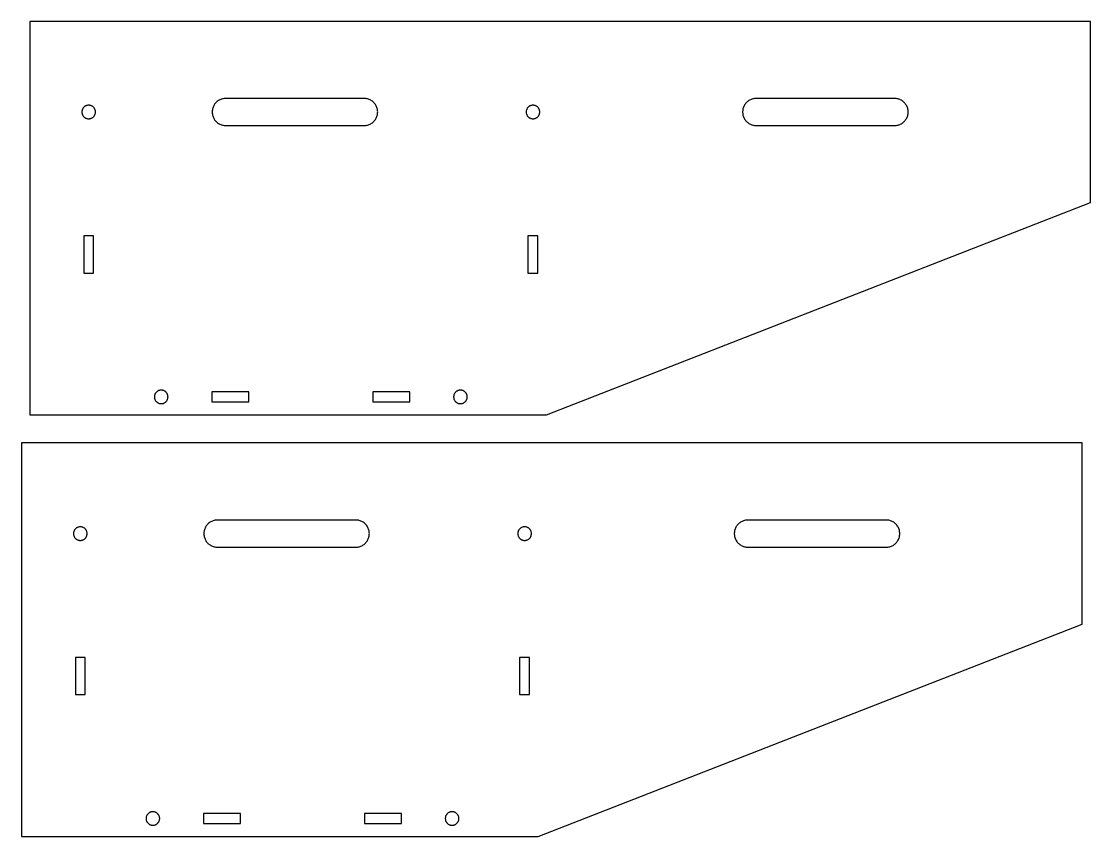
# Model space of a CAD drawing. Extents: x -403 to 403, y -278 to 278.
# Drawn here: x -41.9 to 194, y 98.5 to 278.4 of the extents above; entities that cross this region are included whole.
import ezdxf

# ---------------------------------------------------------------- set-up
doc = ezdxf.new("R2010")
doc.units = 0
doc.layers.get('0').update_dxf_attribs({"linetype": 'CONTINUOUS'})

msp = doc.modelspace()

# ---------------------------------------------------------------- linework, layer by layer
for p, q in [((-40.04, 278.41), (-40.04, 191.54)), ((193.96, 278.41), (-40.04, 278.41)), ((193.96, 238.41), (193.96, 278.41)), ((-28.1, 259.47), (-28.17, 259.4)), ((-28.03, 259.54), (-28.1, 259.47)), ((-27.96, 259.6), (-28.03, 259.54)), ((-27.88, 259.66), (-27.96, 259.6)), ((-27.79, 259.71), (-27.88, 259.66)), ((-27.71, 259.76), (-27.79, 259.71)), ((-27.62, 259.8), (-27.71, 259.76)), ((-27.52, 259.83), (-27.62, 259.8)), ((-27.43, 259.86), (-27.52, 259.83)), ((-27.34, 259.88), (-27.43, 259.86)), ((-27.24, 259.9), (-27.34, 259.88)), ((-27.14, 259.91), (-27.24, 259.9)), ((-27.04, 259.91), (-27.14, 259.91)), ((-26.94, 259.91), (-27.04, 259.91)), ((-26.85, 259.9), (-26.94, 259.91)), ((-26.75, 259.88), (-26.85, 259.9)), ((-26.65, 259.86), (-26.75, 259.88)), ((-26.56, 259.83), (-26.65, 259.86)), ((-26.47, 259.8), (-26.56, 259.83)), ((-26.38, 259.76), (-26.47, 259.8)), ((-26.29, 259.71), (-26.38, 259.76)), ((-26.21, 259.66), (-26.29, 259.71)), ((-26.13, 259.6), (-26.21, 259.66)), ((-26.05, 259.54), (-26.13, 259.6)), ((-25.98, 259.47), (-26.05, 259.54)), ((-25.91, 259.4), (-25.98, 259.47)), ((0.39, 259.45), (0.33, 259.26)), ((0.46, 259.62), (0.39, 259.45)), ((0.55, 259.8), (0.46, 259.62)), ((0.64, 259.97), (0.55, 259.8)), ((0.75, 260.13), (0.64, 259.97)), ((0.86, 260.28), (0.75, 260.13)), ((0.99, 260.43), (0.86, 260.28)), ((1.12, 260.57), (0.99, 260.43)), ((1.26, 260.69), (1.12, 260.57)), ((1.41, 260.81), (1.26, 260.69)), ((1.57, 260.92), (1.41, 260.81)), ((1.74, 261.02), (1.57, 260.92)), ((1.91, 261.11), (1.74, 261.02)), ((2.08, 261.19), (1.91, 261.11)), ((2.26, 261.26), (2.08, 261.19)), ((2.45, 261.31), (2.26, 261.26)), ((2.63, 261.35), (2.45, 261.31)), ((2.82, 261.39), (2.63, 261.35)), ((3.02, 261.4), (2.82, 261.39)), ((3.21, 261.41), (3.02, 261.4)), ((33.71, 261.41), (3.21, 261.41)), ((33.9, 261.4), (33.71, 261.41)), ((34.1, 261.38), (33.9, 261.4)), ((34.29, 261.35), (34.1, 261.38)), ((34.48, 261.31), (34.29, 261.35)), ((34.67, 261.25), (34.48, 261.31)), ((34.86, 261.18), (34.67, 261.25)), ((35.03, 261.1), (34.86, 261.18)), ((35.21, 261.01), (35.03, 261.1)), ((35.37, 260.9), (35.21, 261.01)), ((35.53, 260.79), (35.37, 260.9)), ((35.69, 260.67), (35.53, 260.79)), ((35.83, 260.53), (35.69, 260.67)), ((35.96, 260.39), (35.83, 260.53)), ((36.09, 260.24), (35.96, 260.39)), ((36.2, 260.08), (36.09, 260.24)), ((36.31, 259.91), (36.2, 260.08)), ((36.4, 259.74), (36.31, 259.91)), ((36.48, 259.56), (36.4, 259.74)), ((36.55, 259.37), (36.48, 259.56)), ((69.9, 259.47), (69.83, 259.4)), ((69.97, 259.54), (69.9, 259.47)), ((70.04, 259.6), (69.97, 259.54)), ((70.12, 259.66), (70.04, 259.6)), ((70.21, 259.71), (70.12, 259.66)), ((70.29, 259.76), (70.21, 259.71)), ((70.38, 259.8), (70.29, 259.76)), ((70.48, 259.83), (70.38, 259.8)), ((70.57, 259.86), (70.48, 259.83)), ((70.66, 259.88), (70.57, 259.86)), ((70.76, 259.9), (70.66, 259.88)), ((70.86, 259.91), (70.76, 259.9)), ((70.96, 259.91), (70.86, 259.91)), ((71.06, 259.91), (70.96, 259.91)), ((71.15, 259.9), (71.06, 259.91)), ((71.25, 259.88), (71.15, 259.9)), ((71.35, 259.86), (71.25, 259.88)), ((71.44, 259.83), (71.35, 259.86)), ((71.53, 259.8), (71.44, 259.83)), ((71.62, 259.76), (71.53, 259.8)), ((71.71, 259.71), (71.62, 259.76)), ((71.79, 259.66), (71.71, 259.71)), ((71.87, 259.6), (71.79, 259.66)), ((71.95, 259.54), (71.87, 259.6)), ((72.02, 259.47), (71.95, 259.54)), ((72.09, 259.4), (72.02, 259.47)), ((117.39, 259.45), (117.33, 259.26)), ((117.46, 259.62), (117.39, 259.45)), ((117.55, 259.8), (117.46, 259.62)), ((117.64, 259.97), (117.55, 259.8)), ((117.75, 260.13), (117.64, 259.97)), ((117.86, 260.28), (117.75, 260.13)), ((117.99, 260.43), (117.86, 260.28)), ((118.12, 260.57), (117.99, 260.43)), ((118.26, 260.69), (118.12, 260.57)), ((118.41, 260.81), (118.26, 260.69)), ((118.57, 260.92), (118.41, 260.81)), ((118.74, 261.02), (118.57, 260.92)), ((118.91, 261.11), (118.74, 261.02)), ((119.08, 261.19), (118.91, 261.11)), ((119.26, 261.26), (119.08, 261.19)), ((119.45, 261.31), (119.26, 261.26)), ((119.63, 261.35), (119.45, 261.31)), ((119.82, 261.39), (119.63, 261.35)), ((120.02, 261.4), (119.82, 261.39)), ((120.21, 261.41), (120.02, 261.4)), ((150.71, 261.41), (120.21, 261.41)), ((150.9, 261.4), (150.71, 261.41)), ((151.1, 261.38), (150.9, 261.4)), ((151.29, 261.35), (151.1, 261.38)), ((151.48, 261.31), (151.29, 261.35)), ((151.67, 261.25), (151.48, 261.31)), ((151.86, 261.18), (151.67, 261.25)), ((152.03, 261.1), (151.86, 261.18)), ((152.21, 261.01), (152.03, 261.1)), ((152.37, 260.9), (152.21, 261.01)), ((152.53, 260.79), (152.37, 260.9)), ((152.69, 260.67), (152.53, 260.79)), ((152.83, 260.53), (152.69, 260.67)), ((152.96, 260.39), (152.83, 260.53)), ((153.09, 260.24), (152.96, 260.39)), ((153.2, 260.08), (153.09, 260.24)), ((153.31, 259.91), (153.2, 260.08)), ((153.4, 259.74), (153.31, 259.91)), ((153.48, 259.56), (153.4, 259.74)), ((153.55, 259.37), (153.48, 259.56)), ((-28.53, 258.61), (-28.54, 258.51)), ((-28.54, 258.51), (-28.54, 258.41)), ((-28.54, 258.41), (-28.54, 258.31)), ((-28.54, 258.31), (-28.53, 258.21)), ((-28.51, 258.7), (-28.53, 258.61)), ((-28.53, 258.21), (-28.51, 258.12)), ((-28.49, 258.8), (-28.51, 258.7)), ((-28.51, 258.12), (-28.49, 258.02)), ((-28.46, 258.89), (-28.49, 258.8)), ((-28.49, 258.02), (-28.46, 257.93)), ((-28.43, 258.98), (-28.46, 258.89)), ((-28.46, 257.93), (-28.43, 257.84)), ((-28.39, 259.07), (-28.43, 258.98)), ((-28.43, 257.84), (-28.39, 257.75)), ((-28.34, 259.16), (-28.39, 259.07)), ((-28.39, 257.75), (-28.34, 257.66)), ((-28.29, 259.24), (-28.34, 259.16)), ((-28.34, 257.66), (-28.29, 257.58)), ((-28.23, 259.32), (-28.29, 259.24)), ((-28.29, 257.58), (-28.23, 257.5)), ((-28.17, 259.4), (-28.23, 259.32)), ((-28.23, 257.5), (-28.17, 257.42)), ((-28.17, 257.42), (-28.1, 257.35)), ((-28.1, 257.35), (-28.03, 257.28)), ((-28.03, 257.28), (-27.96, 257.22)), ((-27.96, 257.22), (-27.88, 257.16)), ((-27.88, 257.16), (-27.79, 257.11)), ((-27.79, 257.11), (-27.71, 257.06)), ((-27.71, 257.06), (-27.62, 257.02)), ((-26.47, 257.02), (-26.38, 257.06)), ((-26.38, 257.06), (-26.29, 257.11)), ((-26.29, 257.11), (-26.21, 257.16)), ((-26.21, 257.16), (-26.13, 257.22)), ((-26.13, 257.22), (-26.05, 257.28)), ((-26.05, 257.28), (-25.98, 257.35)), ((-25.98, 257.35), (-25.91, 257.42)), ((-25.85, 259.32), (-25.91, 259.4)), ((-25.91, 257.42), (-25.85, 257.5)), ((-25.8, 259.24), (-25.85, 259.32)), ((-25.85, 257.5), (-25.8, 257.58)), ((-25.74, 259.16), (-25.8, 259.24)), ((-25.8, 257.58), (-25.74, 257.66)), ((-25.7, 259.07), (-25.74, 259.16)), ((-25.74, 257.66), (-25.7, 257.75)), ((-25.66, 258.98), (-25.7, 259.07)), ((-25.7, 257.75), (-25.66, 257.84)), ((-25.62, 258.89), (-25.66, 258.98)), ((-25.66, 257.84), (-25.62, 257.93)), ((-25.59, 258.8), (-25.62, 258.89)), ((-25.62, 257.93), (-25.59, 258.02)), ((-25.57, 258.7), (-25.59, 258.8)), ((-25.59, 258.02), (-25.57, 258.12)), ((-25.56, 258.61), (-25.57, 258.7)), ((-25.57, 258.12), (-25.56, 258.21)), ((-25.55, 258.51), (-25.56, 258.61)), ((-25.56, 258.21), (-25.55, 258.31)), ((-25.54, 258.41), (-25.55, 258.51)), ((-25.55, 258.31), (-25.54, 258.41)), ((0.22, 258.7), (0.21, 258.51)), ((0.21, 258.51), (0.21, 258.31)), ((0.21, 258.31), (0.22, 258.12)), ((0.25, 258.89), (0.22, 258.7)), ((0.22, 258.12), (0.25, 257.93)), ((0.28, 259.08), (0.25, 258.89)), ((0.25, 257.93), (0.28, 257.74)), ((0.33, 259.26), (0.28, 259.08)), ((0.28, 257.74), (0.33, 257.56)), ((0.33, 257.56), (0.39, 257.37)), ((0.39, 257.37), (0.46, 257.2)), ((0.46, 257.2), (0.55, 257.02)), ((36.31, 256.91), (36.4, 257.08)), ((36.4, 257.08), (36.48, 257.26)), ((36.48, 257.26), (36.55, 257.45)), ((36.61, 259.19), (36.55, 259.37)), ((36.55, 257.45), (36.61, 257.63)), ((36.65, 259), (36.61, 259.19)), ((36.61, 257.63), (36.65, 257.82)), ((36.68, 258.8), (36.65, 259)), ((36.65, 257.82), (36.68, 258.02)), ((36.7, 258.61), (36.68, 258.8)), ((36.68, 258.02), (36.7, 258.21)), ((36.71, 258.41), (36.7, 258.61)), ((36.7, 258.21), (36.71, 258.41)), ((69.47, 258.61), (69.46, 258.51)), ((69.46, 258.51), (69.46, 258.41)), ((69.46, 258.41), (69.46, 258.31)), ((69.46, 258.31), (69.47, 258.21)), ((69.49, 258.7), (69.47, 258.61)), ((69.47, 258.21), (69.49, 258.12)), ((69.51, 258.8), (69.49, 258.7)), ((69.49, 258.12), (69.51, 258.02)), ((69.54, 258.89), (69.51, 258.8)), ((69.51, 258.02), (69.54, 257.93)), ((69.57, 258.98), (69.54, 258.89)), ((69.54, 257.93), (69.57, 257.84)), ((69.61, 259.07), (69.57, 258.98)), ((69.57, 257.84), (69.61, 257.75)), ((69.66, 259.16), (69.61, 259.07)), ((69.61, 257.75), (69.66, 257.66)), ((69.71, 259.24), (69.66, 259.16)), ((69.66, 257.66), (69.71, 257.58)), ((69.77, 259.32), (69.71, 259.24)), ((69.71, 257.58), (69.77, 257.5)), ((69.83, 259.4), (69.77, 259.32)), ((69.77, 257.5), (69.83, 257.42)), ((69.83, 257.42), (69.9, 257.35)), ((69.9, 257.35), (69.97, 257.28)), ((69.97, 257.28), (70.04, 257.22)), ((70.04, 257.22), (70.12, 257.16)), ((70.12, 257.16), (70.21, 257.11)), ((70.21, 257.11), (70.29, 257.06)), ((70.29, 257.06), (70.38, 257.02)), ((71.53, 257.02), (71.62, 257.06)), ((71.62, 257.06), (71.71, 257.11)), ((71.71, 257.11), (71.79, 257.16)), ((71.79, 257.16), (71.87, 257.22)), ((71.87, 257.22), (71.95, 257.28)), ((71.95, 257.28), (72.02, 257.35)), ((72.02, 257.35), (72.09, 257.42)), ((72.15, 259.32), (72.09, 259.4)), ((72.09, 257.42), (72.15, 257.5)), ((72.2, 259.24), (72.15, 259.32)), ((72.15, 257.5), (72.2, 257.58)), ((72.26, 259.16), (72.2, 259.24)), ((72.2, 257.58), (72.26, 257.66)), ((72.3, 259.07), (72.26, 259.16)), ((72.26, 257.66), (72.3, 257.75)), ((72.34, 258.98), (72.3, 259.07)), ((72.3, 257.75), (72.34, 257.84)), ((72.38, 258.89), (72.34, 258.98)), ((72.34, 257.84), (72.38, 257.93)), ((72.41, 258.8), (72.38, 258.89)), ((72.38, 257.93), (72.41, 258.02)), ((72.43, 258.7), (72.41, 258.8)), ((72.41, 258.02), (72.43, 258.12)), ((72.44, 258.61), (72.43, 258.7)), ((72.43, 258.12), (72.44, 258.21)), ((72.45, 258.51), (72.44, 258.61)), ((72.44, 258.21), (72.45, 258.31)), ((72.46, 258.41), (72.45, 258.51)), ((72.45, 258.31), (72.46, 258.41)), ((117.22, 258.7), (117.21, 258.51)), ((117.21, 258.51), (117.21, 258.31)), ((117.21, 258.31), (117.22, 258.12)), ((117.25, 258.89), (117.22, 258.7)), ((117.22, 258.12), (117.25, 257.93)), ((117.28, 259.08), (117.25, 258.89)), ((117.25, 257.93), (117.28, 257.74)), ((117.33, 259.26), (117.28, 259.08)), ((117.28, 257.74), (117.33, 257.56)), ((117.33, 257.56), (117.39, 257.37)), ((117.39, 257.37), (117.46, 257.2)), ((117.46, 257.2), (117.55, 257.02)), ((153.31, 256.91), (153.4, 257.08)), ((153.4, 257.08), (153.48, 257.26)), ((153.48, 257.26), (153.55, 257.45)), ((153.61, 259.19), (153.55, 259.37)), ((153.55, 257.45), (153.61, 257.63)), ((153.65, 259), (153.61, 259.19)), ((153.61, 257.63), (153.65, 257.82)), ((153.68, 258.8), (153.65, 259)), ((153.65, 257.82), (153.68, 258.02)), ((153.7, 258.61), (153.68, 258.8)), ((153.68, 258.02), (153.7, 258.21)), ((153.71, 258.41), (153.7, 258.61)), ((153.7, 258.21), (153.71, 258.41)), ((-27.62, 257.02), (-27.52, 256.99)), ((-27.52, 256.99), (-27.43, 256.96)), ((-27.43, 256.96), (-27.34, 256.94)), ((-27.34, 256.94), (-27.24, 256.92)), ((-27.24, 256.92), (-27.14, 256.91)), ((-27.14, 256.91), (-27.04, 256.91)), ((-27.04, 256.91), (-26.94, 256.91)), ((-26.94, 256.91), (-26.85, 256.92)), ((-26.85, 256.92), (-26.75, 256.94)), ((-26.75, 256.94), (-26.65, 256.96)), ((-26.65, 256.96), (-26.56, 256.99)), ((-26.56, 256.99), (-26.47, 257.02)), ((0.55, 257.02), (0.64, 256.85)), ((0.64, 256.85), (0.75, 256.69)), ((0.75, 256.69), (0.86, 256.54)), ((0.86, 256.54), (0.99, 256.39)), ((0.99, 256.39), (1.12, 256.26)), ((1.12, 256.26), (1.26, 256.13)), ((1.26, 256.13), (1.41, 256.01)), ((1.41, 256.01), (1.57, 255.9)), ((1.57, 255.9), (1.74, 255.8)), ((1.74, 255.8), (1.91, 255.71)), ((1.91, 255.71), (2.08, 255.63)), ((2.08, 255.63), (2.26, 255.56)), ((2.26, 255.56), (2.45, 255.51)), ((2.45, 255.51), (2.63, 255.47)), ((2.63, 255.47), (2.82, 255.43)), ((2.82, 255.43), (3.02, 255.42)), ((3.02, 255.42), (3.21, 255.41)), ((3.21, 255.41), (33.71, 255.41)), ((33.71, 255.41), (33.9, 255.42)), ((33.9, 255.42), (34.1, 255.44)), ((34.1, 255.44), (34.29, 255.47)), ((34.29, 255.47), (34.48, 255.51)), ((34.48, 255.51), (34.67, 255.57)), ((34.67, 255.57), (34.86, 255.64)), ((34.86, 255.64), (35.03, 255.72)), ((35.03, 255.72), (35.21, 255.81)), ((35.21, 255.81), (35.37, 255.92)), ((35.37, 255.92), (35.53, 256.03)), ((35.53, 256.03), (35.69, 256.15)), ((35.69, 256.15), (35.83, 256.29)), ((35.83, 256.29), (35.96, 256.43)), ((35.96, 256.43), (36.09, 256.58)), ((36.09, 256.58), (36.2, 256.74)), ((36.2, 256.74), (36.31, 256.91)), ((70.38, 257.02), (70.48, 256.99)), ((70.48, 256.99), (70.57, 256.96)), ((70.57, 256.96), (70.66, 256.94)), ((70.66, 256.94), (70.76, 256.92)), ((70.76, 256.92), (70.86, 256.91)), ((70.86, 256.91), (70.96, 256.91)), ((70.96, 256.91), (71.06, 256.91)), ((71.06, 256.91), (71.15, 256.92)), ((71.15, 256.92), (71.25, 256.94)), ((71.25, 256.94), (71.35, 256.96)), ((71.35, 256.96), (71.44, 256.99)), ((71.44, 256.99), (71.53, 257.02)), ((117.55, 257.02), (117.64, 256.85)), ((117.64, 256.85), (117.75, 256.69)), ((117.75, 256.69), (117.86, 256.54)), ((117.86, 256.54), (117.99, 256.39)), ((117.99, 256.39), (118.12, 256.26)), ((118.12, 256.26), (118.26, 256.13)), ((118.26, 256.13), (118.41, 256.01)), ((118.41, 256.01), (118.57, 255.9)), ((118.57, 255.9), (118.74, 255.8)), ((118.74, 255.8), (118.91, 255.71)), ((118.91, 255.71), (119.08, 255.63)), ((119.08, 255.63), (119.26, 255.56)), ((119.26, 255.56), (119.45, 255.51)), ((119.45, 255.51), (119.63, 255.47)), ((119.63, 255.47), (119.82, 255.43)), ((119.82, 255.43), (120.02, 255.42)), ((120.02, 255.42), (120.21, 255.41)), ((120.21, 255.41), (150.71, 255.41)), ((150.71, 255.41), (150.9, 255.42)), ((150.9, 255.42), (151.1, 255.44)), ((151.1, 255.44), (151.29, 255.47)), ((151.29, 255.47), (151.48, 255.51)), ((151.48, 255.51), (151.67, 255.57)), ((151.67, 255.57), (151.86, 255.64)), ((151.86, 255.64), (152.03, 255.72)), ((152.03, 255.72), (152.21, 255.81)), ((152.21, 255.81), (152.37, 255.92)), ((152.37, 255.92), (152.53, 256.03)), ((152.53, 256.03), (152.69, 256.15)), ((152.69, 256.15), (152.83, 256.29)), ((152.83, 256.29), (152.96, 256.43)), ((152.96, 256.43), (153.09, 256.58)), ((153.09, 256.58), (153.2, 256.74)), ((153.2, 256.74), (153.31, 256.91)), ((73.96, 191.54), (193.96, 238.41)), ((-25.94, 231.07), (-28.14, 231.07)), ((-28.14, 231.07), (-28.14, 222.87)), ((-25.94, 222.87), (-25.94, 231.07)), ((72.06, 231.07), (69.86, 231.07)), ((69.86, 231.07), (69.86, 222.87)), ((72.06, 222.87), (72.06, 231.07)), ((-28.14, 222.87), (-25.94, 222.87)), ((69.86, 222.87), (72.06, 222.87)), ((-12.51, 195.83), (-12.53, 195.73)), ((-12.49, 195.92), (-12.51, 195.83)), ((-12.46, 196.02), (-12.49, 195.92)), ((-12.43, 196.11), (-12.46, 196.02)), ((-12.39, 196.2), (-12.43, 196.11)), ((-12.34, 196.29), (-12.39, 196.2)), ((-12.29, 196.37), (-12.34, 196.29)), ((-12.23, 196.45), (-12.29, 196.37)), ((-12.17, 196.52), (-12.23, 196.45)), ((-12.1, 196.6), (-12.17, 196.52)), ((-12.03, 196.66), (-12.1, 196.6)), ((-11.96, 196.73), (-12.03, 196.66)), ((-11.88, 196.78), (-11.96, 196.73)), ((-11.79, 196.83), (-11.88, 196.78)), ((-11.71, 196.88), (-11.79, 196.83)), ((-11.62, 196.92), (-11.71, 196.88)), ((-11.52, 196.96), (-11.62, 196.92)), ((-11.43, 196.98), (-11.52, 196.96)), ((-11.34, 197.01), (-11.43, 196.98)), ((-11.24, 197.02), (-11.34, 197.01)), ((-11.14, 197.03), (-11.24, 197.02)), ((-11.04, 197.04), (-11.14, 197.03)), ((-10.94, 197.03), (-11.04, 197.04)), ((-10.85, 197.02), (-10.94, 197.03)), ((-10.75, 197.01), (-10.85, 197.02)), ((-10.65, 196.98), (-10.75, 197.01)), ((-10.56, 196.96), (-10.65, 196.98)), ((-10.47, 196.92), (-10.56, 196.96)), ((-10.38, 196.88), (-10.47, 196.92)), ((-10.29, 196.83), (-10.38, 196.88)), ((-10.21, 196.78), (-10.29, 196.83)), ((-10.13, 196.73), (-10.21, 196.78)), ((-10.05, 196.66), (-10.13, 196.73)), ((-9.98, 196.6), (-10.05, 196.66)), ((-9.91, 196.52), (-9.98, 196.6)), ((-9.85, 196.45), (-9.91, 196.52)), ((-9.8, 196.37), (-9.85, 196.45)), ((-9.74, 196.29), (-9.8, 196.37)), ((-9.7, 196.2), (-9.74, 196.29)), ((-9.66, 196.11), (-9.7, 196.2)), ((-9.62, 196.02), (-9.66, 196.11)), ((-9.59, 195.92), (-9.62, 196.02)), ((-9.57, 195.83), (-9.59, 195.92)), ((-9.56, 195.73), (-9.57, 195.83)), ((8.31, 196.64), (0.11, 196.64)), ((0.11, 196.64), (0.11, 194.44)), ((8.31, 194.44), (8.31, 196.64)), ((35.61, 196.64), (35.61, 194.44)), ((43.81, 196.64), (35.61, 196.64)), ((43.81, 194.44), (43.81, 196.64)), ((53.49, 195.83), (53.47, 195.73)), ((53.51, 195.92), (53.49, 195.83)), ((53.54, 196.02), (53.51, 195.92)), ((53.57, 196.11), (53.54, 196.02)), ((53.61, 196.2), (53.57, 196.11)), ((53.66, 196.29), (53.61, 196.2)), ((53.71, 196.37), (53.66, 196.29)), ((53.77, 196.45), (53.71, 196.37)), ((53.83, 196.52), (53.77, 196.45)), ((53.9, 196.6), (53.83, 196.52)), ((53.97, 196.66), (53.9, 196.6)), ((54.04, 196.73), (53.97, 196.66)), ((54.12, 196.78), (54.04, 196.73)), ((54.21, 196.83), (54.12, 196.78)), ((54.29, 196.88), (54.21, 196.83)), ((54.38, 196.92), (54.29, 196.88)), ((54.48, 196.96), (54.38, 196.92)), ((54.57, 196.98), (54.48, 196.96)), ((54.66, 197.01), (54.57, 196.98)), ((54.76, 197.02), (54.66, 197.01)), ((54.86, 197.03), (54.76, 197.02)), ((54.96, 197.04), (54.86, 197.03)), ((55.06, 197.03), (54.96, 197.04)), ((55.15, 197.02), (55.06, 197.03)), ((55.25, 197.01), (55.15, 197.02)), ((55.35, 196.98), (55.25, 197.01)), ((55.44, 196.96), (55.35, 196.98)), ((55.53, 196.92), (55.44, 196.96)), ((55.62, 196.88), (55.53, 196.92)), ((55.71, 196.83), (55.62, 196.88)), ((55.79, 196.78), (55.71, 196.83)), ((55.87, 196.73), (55.79, 196.78)), ((55.95, 196.66), (55.87, 196.73)), ((56.02, 196.6), (55.95, 196.66)), ((56.09, 196.52), (56.02, 196.6)), ((56.15, 196.45), (56.09, 196.52)), ((56.2, 196.37), (56.15, 196.45)), ((56.26, 196.29), (56.2, 196.37)), ((56.3, 196.2), (56.26, 196.29)), ((56.34, 196.11), (56.3, 196.2)), ((56.38, 196.02), (56.34, 196.11)), ((56.41, 195.92), (56.38, 196.02)), ((56.43, 195.83), (56.41, 195.92)), ((56.44, 195.73), (56.43, 195.83)), ((-12.53, 195.73), (-12.54, 195.63)), ((-12.54, 195.63), (-12.54, 195.54)), ((-12.54, 195.54), (-12.54, 195.44)), ((-12.54, 195.44), (-12.53, 195.34)), ((-12.53, 195.34), (-12.51, 195.24)), ((-12.51, 195.24), (-12.49, 195.15)), ((-12.49, 195.15), (-12.46, 195.05)), ((-12.46, 195.05), (-12.43, 194.96)), ((-12.43, 194.96), (-12.39, 194.87)), ((-12.39, 194.87), (-12.34, 194.79)), ((-12.34, 194.79), (-12.29, 194.7)), ((-12.29, 194.7), (-12.23, 194.62)), ((-12.23, 194.62), (-12.17, 194.55)), ((-12.17, 194.55), (-12.1, 194.47)), ((-12.1, 194.47), (-12.03, 194.41)), ((-12.03, 194.41), (-11.96, 194.35)), ((-11.96, 194.35), (-11.88, 194.29)), ((-11.88, 194.29), (-11.79, 194.24)), ((-11.79, 194.24), (-11.71, 194.19)), ((-11.71, 194.19), (-11.62, 194.15)), ((-11.62, 194.15), (-11.52, 194.11)), ((-11.52, 194.11), (-11.43, 194.09)), ((-11.43, 194.09), (-11.34, 194.06)), ((-11.34, 194.06), (-11.24, 194.05)), ((-11.24, 194.05), (-11.14, 194.04)), ((-11.14, 194.04), (-11.04, 194.04)), ((-11.04, 194.04), (-10.94, 194.04)), ((-10.94, 194.04), (-10.85, 194.05)), ((-10.85, 194.05), (-10.75, 194.06)), ((-10.75, 194.06), (-10.65, 194.09)), ((-10.65, 194.09), (-10.56, 194.11)), ((-10.56, 194.11), (-10.47, 194.15)), ((-10.47, 194.15), (-10.38, 194.19)), ((-10.38, 194.19), (-10.29, 194.24)), ((-10.29, 194.24), (-10.21, 194.29)), ((-10.21, 194.29), (-10.13, 194.35)), ((-10.13, 194.35), (-10.05, 194.41)), ((-10.05, 194.41), (-9.98, 194.47)), ((-9.98, 194.47), (-9.91, 194.55)), ((-9.91, 194.55), (-9.85, 194.62)), ((-9.85, 194.62), (-9.8, 194.7)), ((-9.8, 194.7), (-9.74, 194.79)), ((-9.74, 194.79), (-9.7, 194.87)), ((-9.7, 194.87), (-9.66, 194.96)), ((-9.66, 194.96), (-9.62, 195.05)), ((-9.62, 195.05), (-9.59, 195.15)), ((-9.59, 195.15), (-9.57, 195.24)), ((-9.57, 195.24), (-9.56, 195.34)), ((-9.55, 195.63), (-9.56, 195.73)), ((-9.56, 195.34), (-9.55, 195.44)), ((-9.54, 195.54), (-9.55, 195.63)), ((-9.55, 195.44), (-9.54, 195.54)), ((0.11, 194.44), (8.31, 194.44)), ((35.61, 194.44), (43.81, 194.44)), ((53.47, 195.73), (53.46, 195.63)), ((53.46, 195.63), (53.46, 195.54)), ((53.46, 195.54), (53.46, 195.44)), ((53.46, 195.44), (53.47, 195.34)), ((53.47, 195.34), (53.49, 195.24)), ((53.49, 195.24), (53.51, 195.15)), ((53.51, 195.15), (53.54, 195.05)), ((53.54, 195.05), (53.57, 194.96)), ((53.57, 194.96), (53.61, 194.87)), ((53.61, 194.87), (53.66, 194.79)), ((53.66, 194.79), (53.71, 194.7)), ((53.71, 194.7), (53.77, 194.62)), ((53.77, 194.62), (53.83, 194.55)), ((53.83, 194.55), (53.9, 194.47)), ((53.9, 194.47), (53.97, 194.41)), ((53.97, 194.41), (54.04, 194.35)), ((54.04, 194.35), (54.12, 194.29)), ((54.12, 194.29), (54.21, 194.24)), ((54.21, 194.24), (54.29, 194.19)), ((54.29, 194.19), (54.38, 194.15)), ((54.38, 194.15), (54.48, 194.11)), ((54.48, 194.11), (54.57, 194.09)), ((54.57, 194.09), (54.66, 194.06)), ((54.66, 194.06), (54.76, 194.05)), ((54.76, 194.05), (54.86, 194.04)), ((54.86, 194.04), (54.96, 194.04)), ((54.96, 194.04), (55.06, 194.04)), ((55.06, 194.04), (55.15, 194.05)), ((55.15, 194.05), (55.25, 194.06)), ((55.25, 194.06), (55.35, 194.09)), ((55.35, 194.09), (55.44, 194.11)), ((55.44, 194.11), (55.53, 194.15)), ((55.53, 194.15), (55.62, 194.19)), ((55.62, 194.19), (55.71, 194.24)), ((55.71, 194.24), (55.79, 194.29)), ((55.79, 194.29), (55.87, 194.35)), ((55.87, 194.35), (55.95, 194.41)), ((55.95, 194.41), (56.02, 194.47)), ((56.02, 194.47), (56.09, 194.55)), ((56.09, 194.55), (56.15, 194.62)), ((56.15, 194.62), (56.2, 194.7)), ((56.2, 194.7), (56.26, 194.79)), ((56.26, 194.79), (56.3, 194.87)), ((56.3, 194.87), (56.34, 194.96)), ((56.34, 194.96), (56.38, 195.05)), ((56.38, 195.05), (56.41, 195.15)), ((56.41, 195.15), (56.43, 195.24)), ((56.43, 195.24), (56.44, 195.34)), ((56.45, 195.63), (56.44, 195.73)), ((56.44, 195.34), (56.45, 195.44)), ((56.46, 195.54), (56.45, 195.63)), ((56.45, 195.44), (56.46, 195.54)), ((-40.04, 191.54), (73.96, 191.54)), ((-41.88, 185.36), (-41.88, 98.49)), ((192.12, 185.36), (-41.88, 185.36)), ((192.12, 145.36), (192.12, 185.36)), ((-0.72, 167.52), (-0.85, 167.38)), ((-0.58, 167.65), (-0.72, 167.52)), ((-0.43, 167.77), (-0.58, 167.65)), ((-0.27, 167.88), (-0.43, 167.77)), ((-0.1, 167.98), (-0.27, 167.88)), ((0.07, 168.06), (-0.1, 167.98)), ((0.24, 168.14), (0.07, 168.06)), ((0.42, 168.21), (0.24, 168.14)), ((0.61, 168.26), (0.42, 168.21)), ((0.8, 168.31), (0.61, 168.26)), ((0.99, 168.34), (0.8, 168.31)), ((1.18, 168.36), (0.99, 168.34)), ((1.37, 168.36), (1.18, 168.36)), ((31.87, 168.36), (1.37, 168.36)), ((32.07, 168.36), (31.87, 168.36)), ((32.26, 168.34), (32.07, 168.36)), ((32.45, 168.3), (32.26, 168.34)), ((32.65, 168.26), (32.45, 168.3)), ((32.83, 168.2), (32.65, 168.26)), ((33.02, 168.13), (32.83, 168.2)), ((33.2, 168.05), (33.02, 168.13)), ((33.37, 167.96), (33.2, 168.05)), ((33.54, 167.86), (33.37, 167.96)), ((33.7, 167.74), (33.54, 167.86)), ((33.85, 167.62), (33.7, 167.74)), ((33.99, 167.48), (33.85, 167.62)), ((34.12, 167.34), (33.99, 167.48)), ((116.28, 167.52), (116.15, 167.38)), ((116.42, 167.65), (116.28, 167.52)), ((116.57, 167.77), (116.42, 167.65)), ((116.73, 167.88), (116.57, 167.77)), ((116.9, 167.98), (116.73, 167.88)), ((117.07, 168.06), (116.9, 167.98)), ((117.24, 168.14), (117.07, 168.06)), ((117.42, 168.21), (117.24, 168.14)), ((117.61, 168.26), (117.42, 168.21)), ((117.8, 168.31), (117.61, 168.26)), ((117.99, 168.34), (117.8, 168.31)), ((118.18, 168.36), (117.99, 168.34)), ((118.37, 168.36), (118.18, 168.36)), ((148.87, 168.36), (118.37, 168.36)), ((149.07, 168.36), (148.87, 168.36)), ((149.26, 168.34), (149.07, 168.36)), ((149.45, 168.3), (149.26, 168.34)), ((149.65, 168.26), (149.45, 168.3)), ((149.83, 168.2), (149.65, 168.26)), ((150.02, 168.13), (149.83, 168.2)), ((150.2, 168.05), (150.02, 168.13)), ((150.37, 167.96), (150.2, 168.05)), ((150.54, 167.86), (150.37, 167.96)), ((150.7, 167.74), (150.54, 167.86)), ((150.85, 167.62), (150.7, 167.74)), ((150.99, 167.48), (150.85, 167.62)), ((151.12, 167.34), (150.99, 167.48)), ((-30.37, 165.56), (-30.38, 165.46)), ((-30.38, 165.46), (-30.38, 165.36)), ((-30.38, 165.36), (-30.38, 165.26)), ((-30.38, 165.26), (-30.37, 165.17)), ((-30.35, 165.65), (-30.37, 165.56)), ((-30.37, 165.17), (-30.35, 165.07)), ((-30.33, 165.75), (-30.35, 165.65)), ((-30.3, 165.84), (-30.33, 165.75)), ((-30.27, 165.94), (-30.3, 165.84)), ((-30.23, 166.02), (-30.27, 165.94)), ((-30.18, 166.11), (-30.23, 166.02)), ((-30.13, 166.19), (-30.18, 166.11)), ((-30.07, 166.27), (-30.13, 166.19)), ((-30.01, 166.35), (-30.07, 166.27)), ((-29.94, 166.42), (-30.01, 166.35)), ((-29.87, 166.49), (-29.94, 166.42)), ((-29.79, 166.55), (-29.87, 166.49)), ((-29.71, 166.61), (-29.79, 166.55)), ((-29.63, 166.66), (-29.71, 166.61)), ((-29.54, 166.71), (-29.63, 166.66)), ((-29.45, 166.75), (-29.54, 166.71)), ((-29.36, 166.78), (-29.45, 166.75)), ((-29.27, 166.81), (-29.36, 166.78)), ((-29.17, 166.83), (-29.27, 166.81)), ((-29.08, 166.85), (-29.17, 166.83)), ((-28.98, 166.86), (-29.08, 166.85)), ((-28.88, 166.86), (-28.98, 166.86)), ((-28.78, 166.86), (-28.88, 166.86)), ((-28.68, 166.85), (-28.78, 166.86)), ((-28.59, 166.83), (-28.68, 166.85)), ((-28.49, 166.81), (-28.59, 166.83)), ((-28.4, 166.78), (-28.49, 166.81)), ((-28.31, 166.75), (-28.4, 166.78)), ((-28.22, 166.71), (-28.31, 166.75)), ((-28.13, 166.66), (-28.22, 166.71)), ((-28.05, 166.61), (-28.13, 166.66)), ((-27.97, 166.55), (-28.05, 166.61)), ((-27.89, 166.49), (-27.97, 166.55)), ((-27.82, 166.42), (-27.89, 166.49)), ((-27.75, 166.35), (-27.82, 166.42)), ((-27.69, 166.27), (-27.75, 166.35)), ((-27.63, 166.19), (-27.69, 166.27)), ((-27.58, 166.11), (-27.63, 166.19)), ((-27.54, 166.02), (-27.58, 166.11)), ((-27.49, 165.94), (-27.54, 166.02)), ((-27.46, 165.84), (-27.49, 165.94)), ((-27.43, 165.75), (-27.46, 165.84)), ((-27.41, 165.65), (-27.43, 165.75)), ((-27.39, 165.56), (-27.41, 165.65)), ((-27.41, 165.07), (-27.39, 165.17)), ((-27.38, 165.46), (-27.39, 165.56)), ((-27.39, 165.17), (-27.38, 165.26)), ((-27.38, 165.36), (-27.38, 165.46)), ((-27.38, 165.26), (-27.38, 165.36)), ((-1.62, 165.65), (-1.63, 165.46)), ((-1.63, 165.46), (-1.63, 165.27)), ((-1.63, 165.27), (-1.62, 165.07)), ((-1.59, 165.84), (-1.62, 165.65)), ((-1.56, 166.03), (-1.59, 165.84)), ((-1.51, 166.22), (-1.56, 166.03)), ((-1.45, 166.4), (-1.51, 166.22)), ((-1.37, 166.58), (-1.45, 166.4)), ((-1.29, 166.75), (-1.37, 166.58)), ((-1.2, 166.92), (-1.29, 166.75)), ((-1.09, 167.08), (-1.2, 166.92)), ((-0.98, 167.23), (-1.09, 167.08)), ((-0.85, 167.38), (-0.98, 167.23)), ((34.25, 167.19), (34.12, 167.34)), ((34.36, 167.03), (34.25, 167.19)), ((34.47, 166.86), (34.36, 167.03)), ((34.56, 166.69), (34.47, 166.86)), ((34.64, 166.51), (34.56, 166.69)), ((34.71, 166.33), (34.64, 166.51)), ((34.77, 166.14), (34.71, 166.33)), ((34.81, 165.95), (34.77, 166.14)), ((34.84, 165.75), (34.81, 165.95)), ((34.86, 165.56), (34.84, 165.75)), ((34.84, 164.97), (34.86, 165.17)), ((34.87, 165.36), (34.86, 165.56)), ((34.86, 165.17), (34.87, 165.36)), ((67.63, 165.56), (67.62, 165.46)), ((67.62, 165.46), (67.62, 165.36)), ((67.62, 165.36), (67.62, 165.26)), ((67.62, 165.26), (67.63, 165.17)), ((67.65, 165.65), (67.63, 165.56)), ((67.63, 165.17), (67.65, 165.07)), ((67.67, 165.75), (67.65, 165.65)), ((67.7, 165.84), (67.67, 165.75)), ((67.73, 165.94), (67.7, 165.84)), ((67.77, 166.02), (67.73, 165.94)), ((67.82, 166.11), (67.77, 166.02)), ((67.87, 166.19), (67.82, 166.11)), ((67.93, 166.27), (67.87, 166.19)), ((67.99, 166.35), (67.93, 166.27)), ((68.06, 166.42), (67.99, 166.35)), ((68.13, 166.49), (68.06, 166.42)), ((68.21, 166.55), (68.13, 166.49)), ((68.29, 166.61), (68.21, 166.55)), ((68.37, 166.66), (68.29, 166.61)), ((68.46, 166.71), (68.37, 166.66)), ((68.55, 166.75), (68.46, 166.71)), ((68.64, 166.78), (68.55, 166.75)), ((68.73, 166.81), (68.64, 166.78)), ((68.83, 166.83), (68.73, 166.81)), ((68.92, 166.85), (68.83, 166.83)), ((69.02, 166.86), (68.92, 166.85)), ((69.12, 166.86), (69.02, 166.86)), ((69.22, 166.86), (69.12, 166.86)), ((69.32, 166.85), (69.22, 166.86)), ((69.41, 166.83), (69.32, 166.85)), ((69.51, 166.81), (69.41, 166.83)), ((69.6, 166.78), (69.51, 166.81)), ((69.69, 166.75), (69.6, 166.78)), ((69.78, 166.71), (69.69, 166.75)), ((69.87, 166.66), (69.78, 166.71)), ((69.95, 166.61), (69.87, 166.66)), ((70.03, 166.55), (69.95, 166.61)), ((70.11, 166.49), (70.03, 166.55)), ((70.18, 166.42), (70.11, 166.49)), ((70.25, 166.35), (70.18, 166.42)), ((70.31, 166.27), (70.25, 166.35)), ((70.37, 166.19), (70.31, 166.27)), ((70.42, 166.11), (70.37, 166.19)), ((70.46, 166.02), (70.42, 166.11)), ((70.51, 165.94), (70.46, 166.02)), ((70.54, 165.84), (70.51, 165.94)), ((70.57, 165.75), (70.54, 165.84)), ((70.59, 165.65), (70.57, 165.75)), ((70.61, 165.56), (70.59, 165.65)), ((70.59, 165.07), (70.61, 165.17)), ((70.62, 165.46), (70.61, 165.56)), ((70.61, 165.17), (70.62, 165.26)), ((70.62, 165.36), (70.62, 165.46)), ((70.62, 165.26), (70.62, 165.36)), ((115.38, 165.65), (115.37, 165.46)), ((115.37, 165.46), (115.37, 165.27)), ((115.37, 165.27), (115.38, 165.07)), ((115.41, 165.84), (115.38, 165.65)), ((115.44, 166.03), (115.41, 165.84)), ((115.49, 166.22), (115.44, 166.03)), ((115.55, 166.4), (115.49, 166.22)), ((115.63, 166.58), (115.55, 166.4)), ((115.71, 166.75), (115.63, 166.58)), ((115.8, 166.92), (115.71, 166.75)), ((115.91, 167.08), (115.8, 166.92)), ((116.02, 167.23), (115.91, 167.08)), ((116.15, 167.38), (116.02, 167.23)), ((151.25, 167.19), (151.12, 167.34)), ((151.36, 167.03), (151.25, 167.19)), ((151.47, 166.86), (151.36, 167.03)), ((151.56, 166.69), (151.47, 166.86)), ((151.64, 166.51), (151.56, 166.69)), ((151.71, 166.33), (151.64, 166.51)), ((151.77, 166.14), (151.71, 166.33)), ((151.81, 165.95), (151.77, 166.14)), ((151.84, 165.75), (151.81, 165.95)), ((151.86, 165.56), (151.84, 165.75)), ((151.84, 164.97), (151.86, 165.17)), ((151.87, 165.36), (151.86, 165.56)), ((151.86, 165.17), (151.87, 165.36)), ((-30.35, 165.07), (-30.33, 164.97)), ((-30.33, 164.97), (-30.3, 164.88)), ((-30.3, 164.88), (-30.27, 164.79)), ((-30.27, 164.79), (-30.23, 164.7)), ((-30.23, 164.7), (-30.18, 164.61)), ((-30.18, 164.61), (-30.13, 164.53)), ((-30.13, 164.53), (-30.07, 164.45)), ((-30.07, 164.45), (-30.01, 164.37)), ((-30.01, 164.37), (-29.94, 164.3)), ((-29.94, 164.3), (-29.87, 164.23)), ((-29.87, 164.23), (-29.79, 164.17)), ((-29.79, 164.17), (-29.71, 164.11)), ((-29.71, 164.11), (-29.63, 164.06)), ((-29.63, 164.06), (-29.54, 164.02)), ((-29.54, 164.02), (-29.45, 163.98)), ((-29.45, 163.98), (-29.36, 163.94)), ((-29.36, 163.94), (-29.27, 163.91)), ((-29.27, 163.91), (-29.17, 163.89)), ((-29.17, 163.89), (-29.08, 163.87)), ((-29.08, 163.87), (-28.98, 163.86)), ((-28.98, 163.86), (-28.88, 163.86)), ((-28.88, 163.86), (-28.78, 163.86)), ((-28.78, 163.86), (-28.68, 163.87)), ((-28.68, 163.87), (-28.59, 163.89)), ((-28.59, 163.89), (-28.49, 163.91)), ((-28.49, 163.91), (-28.4, 163.94)), ((-28.4, 163.94), (-28.31, 163.98)), ((-28.31, 163.98), (-28.22, 164.02)), ((-28.22, 164.02), (-28.13, 164.06)), ((-28.13, 164.06), (-28.05, 164.11)), ((-28.05, 164.11), (-27.97, 164.17)), ((-27.97, 164.17), (-27.89, 164.23)), ((-27.89, 164.23), (-27.82, 164.3)), ((-27.82, 164.3), (-27.75, 164.37)), ((-27.75, 164.37), (-27.69, 164.45)), ((-27.69, 164.45), (-27.63, 164.53)), ((-27.63, 164.53), (-27.58, 164.61)), ((-27.58, 164.61), (-27.54, 164.7)), ((-27.54, 164.7), (-27.49, 164.79)), ((-27.49, 164.79), (-27.46, 164.88)), ((-27.46, 164.88), (-27.43, 164.97)), ((-27.43, 164.97), (-27.41, 165.07)), ((-1.62, 165.07), (-1.59, 164.88)), ((-1.59, 164.88), (-1.56, 164.69)), ((-1.56, 164.69), (-1.51, 164.51)), ((-1.51, 164.51), (-1.45, 164.33)), ((-1.45, 164.33), (-1.37, 164.15)), ((-1.37, 164.15), (-1.29, 163.97)), ((-1.29, 163.97), (-1.2, 163.81)), ((-1.2, 163.81), (-1.09, 163.65)), ((-1.09, 163.65), (-0.98, 163.49)), ((-0.98, 163.49), (-0.85, 163.34)), ((-0.85, 163.34), (-0.72, 163.21)), ((-0.72, 163.21), (-0.58, 163.08)), ((-0.58, 163.08), (-0.43, 162.96)), ((-0.43, 162.96), (-0.27, 162.85)), ((-0.27, 162.85), (-0.1, 162.75)), ((-0.1, 162.75), (0.07, 162.66)), ((33.2, 162.67), (33.37, 162.76)), ((33.37, 162.76), (33.54, 162.87)), ((33.54, 162.87), (33.7, 162.98)), ((33.7, 162.98), (33.85, 163.11)), ((33.85, 163.11), (33.99, 163.24)), ((33.99, 163.24), (34.12, 163.38)), ((34.12, 163.38), (34.25, 163.54)), ((34.25, 163.54), (34.36, 163.69)), ((34.36, 163.69), (34.47, 163.86)), ((34.47, 163.86), (34.56, 164.03)), ((34.56, 164.03), (34.64, 164.21)), ((34.64, 164.21), (34.71, 164.4)), ((34.71, 164.4), (34.77, 164.59)), ((34.77, 164.59), (34.81, 164.78)), ((34.81, 164.78), (34.84, 164.97)), ((67.65, 165.07), (67.67, 164.97)), ((67.67, 164.97), (67.7, 164.88)), ((67.7, 164.88), (67.73, 164.79)), ((67.73, 164.79), (67.77, 164.7)), ((67.77, 164.7), (67.82, 164.61)), ((67.82, 164.61), (67.87, 164.53)), ((67.87, 164.53), (67.93, 164.45)), ((67.93, 164.45), (67.99, 164.37)), ((67.99, 164.37), (68.06, 164.3)), ((68.06, 164.3), (68.13, 164.23)), ((68.13, 164.23), (68.21, 164.17)), ((68.21, 164.17), (68.29, 164.11)), ((68.29, 164.11), (68.37, 164.06)), ((68.37, 164.06), (68.46, 164.02)), ((68.46, 164.02), (68.55, 163.98)), ((68.55, 163.98), (68.64, 163.94)), ((68.64, 163.94), (68.73, 163.91)), ((68.73, 163.91), (68.83, 163.89)), ((68.83, 163.89), (68.92, 163.87)), ((68.92, 163.87), (69.02, 163.86)), ((69.02, 163.86), (69.12, 163.86)), ((69.12, 163.86), (69.22, 163.86)), ((69.22, 163.86), (69.32, 163.87)), ((69.32, 163.87), (69.41, 163.89)), ((69.41, 163.89), (69.51, 163.91)), ((69.51, 163.91), (69.6, 163.94)), ((69.6, 163.94), (69.69, 163.98)), ((69.69, 163.98), (69.78, 164.02)), ((69.78, 164.02), (69.87, 164.06)), ((69.87, 164.06), (69.95, 164.11)), ((69.95, 164.11), (70.03, 164.17)), ((70.03, 164.17), (70.11, 164.23)), ((70.11, 164.23), (70.18, 164.3)), ((70.18, 164.3), (70.25, 164.37)), ((70.25, 164.37), (70.31, 164.45)), ((70.31, 164.45), (70.37, 164.53)), ((70.37, 164.53), (70.42, 164.61)), ((70.42, 164.61), (70.46, 164.7)), ((70.46, 164.7), (70.51, 164.79)), ((70.51, 164.79), (70.54, 164.88)), ((70.54, 164.88), (70.57, 164.97)), ((70.57, 164.97), (70.59, 165.07)), ((115.38, 165.07), (115.41, 164.88)), ((115.41, 164.88), (115.44, 164.69)), ((115.44, 164.69), (115.49, 164.51)), ((115.49, 164.51), (115.55, 164.33)), ((115.55, 164.33), (115.63, 164.15)), ((115.63, 164.15), (115.71, 163.97)), ((115.71, 163.97), (115.8, 163.81)), ((115.8, 163.81), (115.91, 163.65)), ((115.91, 163.65), (116.02, 163.49)), ((116.02, 163.49), (116.15, 163.34)), ((116.15, 163.34), (116.28, 163.21)), ((116.28, 163.21), (116.42, 163.08)), ((116.42, 163.08), (116.57, 162.96)), ((116.57, 162.96), (116.73, 162.85)), ((116.73, 162.85), (116.9, 162.75)), ((116.9, 162.75), (117.07, 162.66)), ((150.2, 162.67), (150.37, 162.76)), ((150.37, 162.76), (150.54, 162.87)), ((150.54, 162.87), (150.7, 162.98)), ((150.7, 162.98), (150.85, 163.11)), ((150.85, 163.11), (150.99, 163.24)), ((150.99, 163.24), (151.12, 163.38)), ((151.12, 163.38), (151.25, 163.54)), ((151.25, 163.54), (151.36, 163.69)), ((151.36, 163.69), (151.47, 163.86)), ((151.47, 163.86), (151.56, 164.03)), ((151.56, 164.03), (151.64, 164.21)), ((151.64, 164.21), (151.71, 164.4)), ((151.71, 164.4), (151.77, 164.59)), ((151.77, 164.59), (151.81, 164.78)), ((151.81, 164.78), (151.84, 164.97)), ((0.07, 162.66), (0.24, 162.58)), ((0.24, 162.58), (0.42, 162.51)), ((0.42, 162.51), (0.61, 162.46)), ((0.61, 162.46), (0.8, 162.42)), ((0.8, 162.42), (0.99, 162.39)), ((0.99, 162.39), (1.18, 162.37)), ((1.18, 162.37), (1.37, 162.36)), ((1.37, 162.36), (31.87, 162.36)), ((31.87, 162.36), (32.07, 162.37)), ((32.07, 162.37), (32.26, 162.39)), ((32.26, 162.39), (32.45, 162.42)), ((32.45, 162.42), (32.65, 162.46)), ((32.65, 162.46), (32.83, 162.52)), ((32.83, 162.52), (33.02, 162.59)), ((33.02, 162.59), (33.2, 162.67)), ((117.07, 162.66), (117.24, 162.58)), ((117.24, 162.58), (117.42, 162.51)), ((117.42, 162.51), (117.61, 162.46)), ((117.61, 162.46), (117.8, 162.42)), ((117.8, 162.42), (117.99, 162.39)), ((117.99, 162.39), (118.18, 162.37)), ((118.18, 162.37), (118.37, 162.36)), ((118.37, 162.36), (148.87, 162.36)), ((148.87, 162.36), (149.07, 162.37)), ((149.07, 162.37), (149.26, 162.39)), ((149.26, 162.39), (149.45, 162.42)), ((149.45, 162.42), (149.65, 162.46)), ((149.65, 162.46), (149.83, 162.52)), ((149.83, 162.52), (150.02, 162.59)), ((150.02, 162.59), (150.2, 162.67)), ((72.12, 98.49), (192.12, 145.36)), ((-27.78, 138.02), (-29.98, 138.02)), ((-29.98, 138.02), (-29.98, 129.82)), ((-27.78, 129.82), (-27.78, 138.02)), ((70.22, 138.02), (68.02, 138.02)), ((68.02, 138.02), (68.02, 129.82)), ((70.22, 129.82), (70.22, 138.02)), ((-29.98, 129.82), (-27.78, 129.82)), ((68.02, 129.82), (70.22, 129.82)), ((-13.63, 103.79), (-13.71, 103.73)), ((-13.54, 103.83), (-13.63, 103.79)), ((-13.45, 103.87), (-13.54, 103.83)), ((-13.36, 103.91), (-13.45, 103.87)), ((-13.27, 103.94), (-13.36, 103.91)), ((-13.17, 103.96), (-13.27, 103.94)), ((-13.08, 103.97), (-13.17, 103.96)), ((-12.98, 103.98), (-13.08, 103.97)), ((-12.88, 103.99), (-12.98, 103.98)), ((-12.78, 103.98), (-12.88, 103.99)), ((-12.68, 103.97), (-12.78, 103.98)), ((-12.59, 103.96), (-12.68, 103.97)), ((-12.49, 103.94), (-12.59, 103.96)), ((-12.4, 103.91), (-12.49, 103.94)), ((-12.31, 103.87), (-12.4, 103.91)), ((-12.22, 103.83), (-12.31, 103.87)), ((-12.13, 103.79), (-12.22, 103.83)), ((-12.05, 103.73), (-12.13, 103.79)), ((52.37, 103.79), (52.29, 103.73)), ((52.46, 103.83), (52.37, 103.79)), ((52.55, 103.87), (52.46, 103.83)), ((52.64, 103.91), (52.55, 103.87)), ((52.73, 103.94), (52.64, 103.91)), ((52.83, 103.96), (52.73, 103.94)), ((52.92, 103.97), (52.83, 103.96)), ((53.02, 103.98), (52.92, 103.97)), ((53.12, 103.99), (53.02, 103.98)), ((53.22, 103.98), (53.12, 103.99)), ((53.32, 103.97), (53.22, 103.98)), ((53.41, 103.96), (53.32, 103.97)), ((53.51, 103.94), (53.41, 103.96)), ((53.6, 103.91), (53.51, 103.94)), ((53.69, 103.87), (53.6, 103.91)), ((53.78, 103.83), (53.69, 103.87)), ((53.87, 103.79), (53.78, 103.83)), ((53.95, 103.73), (53.87, 103.79)), ((-14.37, 102.68), (-14.38, 102.58)), ((-14.38, 102.58), (-14.38, 102.49)), ((-14.38, 102.49), (-14.38, 102.39)), ((-14.38, 102.39), (-14.37, 102.29)), ((-14.35, 102.78), (-14.37, 102.68)), ((-14.37, 102.29), (-14.35, 102.19)), ((-14.33, 102.87), (-14.35, 102.78)), ((-14.35, 102.19), (-14.33, 102.1)), ((-14.3, 102.97), (-14.33, 102.87)), ((-14.33, 102.1), (-14.3, 102)), ((-14.27, 103.06), (-14.3, 102.97)), ((-14.3, 102), (-14.27, 101.91)), ((-14.23, 103.15), (-14.27, 103.06)), ((-14.27, 101.91), (-14.23, 101.82)), ((-14.18, 103.24), (-14.23, 103.15)), ((-14.23, 101.82), (-14.18, 101.74)), ((-14.13, 103.32), (-14.18, 103.24)), ((-14.18, 101.74), (-14.13, 101.65)), ((-14.07, 103.4), (-14.13, 103.32)), ((-14.13, 101.65), (-14.07, 101.57)), ((-14.01, 103.48), (-14.07, 103.4)), ((-14.07, 101.57), (-14.01, 101.5)), ((-13.94, 103.55), (-14.01, 103.48)), ((-14.01, 101.5), (-13.94, 101.43)), ((-13.87, 103.61), (-13.94, 103.55)), ((-13.94, 101.43), (-13.87, 101.36)), ((-13.79, 103.68), (-13.87, 103.61)), ((-13.71, 103.73), (-13.79, 103.68)), ((-11.97, 103.68), (-12.05, 103.73)), ((-11.89, 103.61), (-11.97, 103.68)), ((-11.82, 103.55), (-11.89, 103.61)), ((-11.89, 101.36), (-11.82, 101.43)), ((-11.75, 103.48), (-11.82, 103.55)), ((-11.82, 101.43), (-11.75, 101.5)), ((-11.69, 103.4), (-11.75, 103.48)), ((-11.75, 101.5), (-11.69, 101.57)), ((-11.63, 103.32), (-11.69, 103.4)), ((-11.69, 101.57), (-11.63, 101.65)), ((-11.58, 103.24), (-11.63, 103.32)), ((-11.63, 101.65), (-11.58, 101.74)), ((-11.54, 103.15), (-11.58, 103.24)), ((-11.58, 101.74), (-11.54, 101.82)), ((-11.49, 103.06), (-11.54, 103.15)), ((-11.54, 101.82), (-11.49, 101.91)), ((-11.46, 102.97), (-11.49, 103.06)), ((-11.49, 101.91), (-11.46, 102)), ((-11.43, 102.87), (-11.46, 102.97)), ((-11.46, 102), (-11.43, 102.1)), ((-11.41, 102.78), (-11.43, 102.87)), ((-11.43, 102.1), (-11.41, 102.19)), ((-11.39, 102.68), (-11.41, 102.78)), ((-11.41, 102.19), (-11.39, 102.29)), ((-11.38, 102.58), (-11.39, 102.68)), ((-11.39, 102.29), (-11.38, 102.39)), ((-11.38, 102.49), (-11.38, 102.58)), ((-11.38, 102.39), (-11.38, 102.49)), ((6.47, 103.59), (-1.73, 103.59)), ((-1.73, 103.59), (-1.73, 101.39)), ((6.47, 101.39), (6.47, 103.59)), ((33.77, 103.59), (33.77, 101.39)), ((41.97, 103.59), (33.77, 103.59)), ((41.97, 101.39), (41.97, 103.59)), ((51.63, 102.68), (51.62, 102.58)), ((51.62, 102.58), (51.62, 102.49)), ((51.62, 102.49), (51.62, 102.39)), ((51.62, 102.39), (51.63, 102.29)), ((51.65, 102.78), (51.63, 102.68)), ((51.63, 102.29), (51.65, 102.19)), ((51.67, 102.87), (51.65, 102.78)), ((51.65, 102.19), (51.67, 102.1)), ((51.7, 102.97), (51.67, 102.87)), ((51.67, 102.1), (51.7, 102)), ((51.73, 103.06), (51.7, 102.97)), ((51.7, 102), (51.73, 101.91)), ((51.77, 103.15), (51.73, 103.06)), ((51.73, 101.91), (51.77, 101.82)), ((51.82, 103.24), (51.77, 103.15)), ((51.77, 101.82), (51.82, 101.74)), ((51.87, 103.32), (51.82, 103.24)), ((51.82, 101.74), (51.87, 101.65)), ((51.93, 103.4), (51.87, 103.32)), ((51.87, 101.65), (51.93, 101.57)), ((51.99, 103.48), (51.93, 103.4)), ((51.93, 101.57), (51.99, 101.5)), ((52.06, 103.55), (51.99, 103.48)), ((51.99, 101.5), (52.06, 101.43)), ((52.13, 103.61), (52.06, 103.55)), ((52.06, 101.43), (52.13, 101.36)), ((52.21, 103.68), (52.13, 103.61)), ((52.29, 103.73), (52.21, 103.68)), ((54.03, 103.68), (53.95, 103.73)), ((54.11, 103.61), (54.03, 103.68)), ((54.18, 103.55), (54.11, 103.61)), ((54.11, 101.36), (54.18, 101.43)), ((54.25, 103.48), (54.18, 103.55)), ((54.18, 101.43), (54.25, 101.5)), ((54.31, 103.4), (54.25, 103.48)), ((54.25, 101.5), (54.31, 101.57)), ((54.37, 103.32), (54.31, 103.4)), ((54.31, 101.57), (54.37, 101.65)), ((54.42, 103.24), (54.37, 103.32)), ((54.37, 101.65), (54.42, 101.74)), ((54.46, 103.15), (54.42, 103.24)), ((54.42, 101.74), (54.46, 101.82)), ((54.51, 103.06), (54.46, 103.15)), ((54.46, 101.82), (54.51, 101.91)), ((54.54, 102.97), (54.51, 103.06)), ((54.51, 101.91), (54.54, 102)), ((54.57, 102.87), (54.54, 102.97)), ((54.54, 102), (54.57, 102.1)), ((54.59, 102.78), (54.57, 102.87)), ((54.57, 102.1), (54.59, 102.19)), ((54.61, 102.68), (54.59, 102.78)), ((54.59, 102.19), (54.61, 102.29)), ((54.62, 102.58), (54.61, 102.68)), ((54.61, 102.29), (54.62, 102.39)), ((54.62, 102.49), (54.62, 102.58)), ((54.62, 102.39), (54.62, 102.49)), ((-13.87, 101.36), (-13.79, 101.3)), ((-13.79, 101.3), (-13.71, 101.24)), ((-13.71, 101.24), (-13.63, 101.19)), ((-13.63, 101.19), (-13.54, 101.14)), ((-13.54, 101.14), (-13.45, 101.1)), ((-13.45, 101.1), (-13.36, 101.07)), ((-13.36, 101.07), (-13.27, 101.04)), ((-13.27, 101.04), (-13.17, 101.02)), ((-13.17, 101.02), (-13.08, 101)), ((-13.08, 101), (-12.98, 100.99)), ((-12.98, 100.99), (-12.88, 100.99)), ((-12.88, 100.99), (-12.78, 100.99)), ((-12.78, 100.99), (-12.68, 101)), ((-12.68, 101), (-12.59, 101.02)), ((-12.59, 101.02), (-12.49, 101.04)), ((-12.49, 101.04), (-12.4, 101.07)), ((-12.4, 101.07), (-12.31, 101.1)), ((-12.31, 101.1), (-12.22, 101.14)), ((-12.22, 101.14), (-12.13, 101.19)), ((-12.13, 101.19), (-12.05, 101.24)), ((-12.05, 101.24), (-11.97, 101.3)), ((-11.97, 101.3), (-11.89, 101.36)), ((-1.73, 101.39), (6.47, 101.39)), ((33.77, 101.39), (41.97, 101.39)), ((52.13, 101.36), (52.21, 101.3)), ((52.21, 101.3), (52.29, 101.24)), ((52.29, 101.24), (52.37, 101.19)), ((52.37, 101.19), (52.46, 101.14)), ((52.46, 101.14), (52.55, 101.1)), ((52.55, 101.1), (52.64, 101.07)), ((52.64, 101.07), (52.73, 101.04)), ((52.73, 101.04), (52.83, 101.02)), ((52.83, 101.02), (52.92, 101)), ((52.92, 101), (53.02, 100.99)), ((53.02, 100.99), (53.12, 100.99)), ((53.12, 100.99), (53.22, 100.99)), ((53.22, 100.99), (53.32, 101)), ((53.32, 101), (53.41, 101.02)), ((53.41, 101.02), (53.51, 101.04)), ((53.51, 101.04), (53.6, 101.07)), ((53.6, 101.07), (53.69, 101.1)), ((53.69, 101.1), (53.78, 101.14)), ((53.78, 101.14), (53.87, 101.19)), ((53.87, 101.19), (53.95, 101.24)), ((53.95, 101.24), (54.03, 101.3)), ((54.03, 101.3), (54.11, 101.36)), ((-41.88, 98.49), (72.12, 98.49))]:
    msp.add_line(p, q)

doc.saveas('drawing.dxf')
